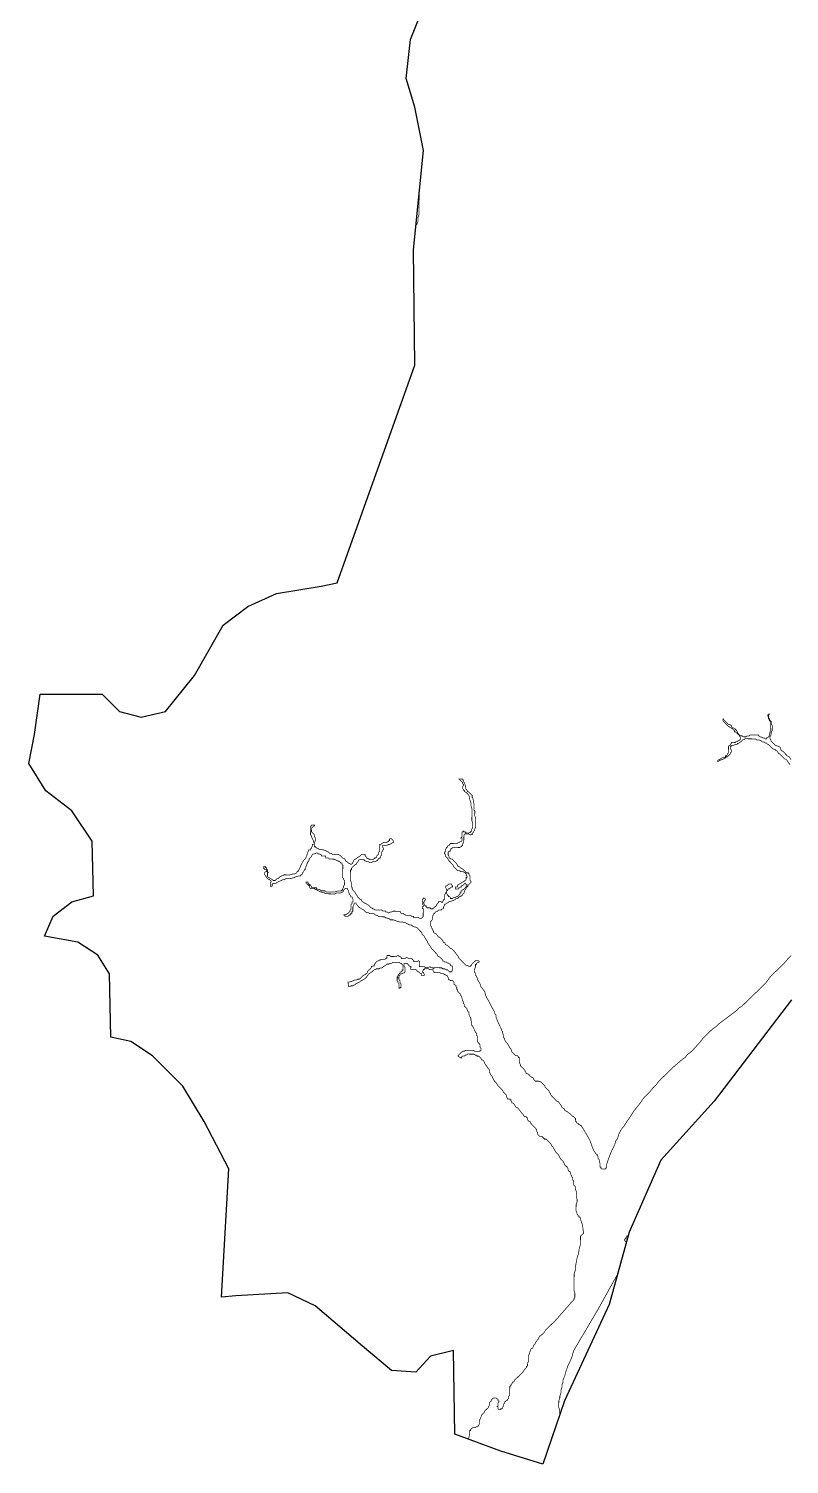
# Model space of a CAD drawing. Header units: metres. Extents: x 266585 to 279238, y 2117616 to 2127268.
# Drawn here: x 266632 to 269772, y 2117616 to 2123541 of the extents above; entities that cross this region are included whole.
import ezdxf

# ---------------------------------------------------------------- set-up
doc = ezdxf.new("R2010")
doc.units = ezdxf.units.M
doc.layers.add('LOW TIDE LINE', color=5, linetype='Continuous')
doc.layers.add('village', color=3, linetype='Continuous')

msp = doc.modelspace()

# ---------------------------------------------------------------- linework, layer by layer
at = {"layer": 'LOW TIDE LINE', "lineweight": 18, "const_width": 3}
for points in [[(268243.1, 2122855.3), (268244.1, 2122852), (268243.9, 2122836.1), (268243.7, 2122824.1), (268243.4, 2122804.2), (268243.1, 2122780.3), (268243, 2122772.4), (268238.8, 2122760.5), (268238.7, 2122752.5), (268238.6, 2122744.6), (268234.4, 2122732.7), (268230.4, 2122728.8), (268230.3, 2122724.8), (268229.7, 2122723.6)], [(269774.7, 2120503.8), (269770.8, 2120507.9), (269763, 2120519.9), (269759.1, 2120524), (269751.2, 2120528), (269739.4, 2120540.2), (269731.6, 2120548.2), (269727.6, 2120548.3), (269723.7, 2120556.3), (269719.8, 2120560.4), (269715.8, 2120560.4), (269715.9, 2120564.4), (269704, 2120568.6), (269700.1, 2120572.6), (269692.2, 2120580.7), (269688.3, 2120584.7), (269680.4, 2120588.8), (269676.5, 2120592.9), (269672.5, 2120592.9), (269668.6, 2120597), (269660.6, 2120597.1), (269656.7, 2120601.1), (269648.8, 2120605.2), (269636.8, 2120605.4), (269632.9, 2120609.4), (269624.9, 2120609.5), (269621, 2120609.6), (269613, 2120609.7), (269609, 2120609.8), (269601.1, 2120609.9), (269597.1, 2120610), (269589.1, 2120610.1), (269585.1, 2120606.1), (269581.1, 2120606.2), (269577, 2120602.3), (269573, 2120598.4), (269560.9, 2120590.6), (269557, 2120590.6), (269556.9, 2120586.6), (269552.9, 2120586.7), (269548.9, 2120586.8), (269540.9, 2120582.9), (269536.9, 2120583), (269533, 2120583), (269532.9, 2120579), (269528.9, 2120579.1), (269528.9, 2120575.1), (269528.8, 2120571.1), (269532.7, 2120563.1), (269532.6, 2120559.1), (269532.6, 2120555.1), (269528.5, 2120551.2), (269528.5, 2120547.2), (269524.4, 2120543.3), (269520.4, 2120539.4), (269516.3, 2120535.5), (269512.4, 2120535.5), (269508.3, 2120531.6), (269504.3, 2120527.7), (269500.3, 2120527.7), (269496.3, 2120523.8), (269492.3, 2120523.9), (269484.3, 2120520), (269476.2, 2120516.1), (269476.3, 2120520.1), (269480.3, 2120524), (269484.3, 2120524), (269488.4, 2120527.9), (269496.4, 2120531.8), (269504.3, 2120531.7), (269508.4, 2120535.6), (269508.4, 2120539.6), (269512.4, 2120539.5), (269516.5, 2120543.4), (269516.5, 2120547.4), (269520.6, 2120551.3), (269520.6, 2120555.3), (269520.7, 2120559.3), (269520.7, 2120563.3), (269520.8, 2120571.2), (269520.9, 2120575.2), (269521, 2120579.2), (269525, 2120583.1), (269529, 2120583.1), (269529, 2120587.1), (269533.1, 2120591), (269533.1, 2120595), (269537.1, 2120594.9), (269541.1, 2120594.8), (269549.1, 2120594.7), (269553.1, 2120598.6), (269557.1, 2120598.6), (269561.1, 2120602.5), (269565.1, 2120602.5), (269569.1, 2120606.4), (269569.2, 2120610.4), (269569.3, 2120614.3), (269569.3, 2120618.3), (269565.4, 2120622.4), (269565.5, 2120626.3), (269561.5, 2120626.4), (269549.7, 2120638.5), (269545.7, 2120638.6), (269545.8, 2120642.6), (269541.9, 2120646.6), (269537.9, 2120650.6), (269518.2, 2120662.9), (269514.3, 2120666.9), (269506.4, 2120675), (269502.5, 2120679), (269498.6, 2120683.1), (269498.6, 2120687.1), (269498.7, 2120691), (269498.8, 2120695), (269498.7, 2120691), (269502.6, 2120687), (269506.6, 2120683), (269510.5, 2120678.9), (269514.4, 2120674.9), (269518.3, 2120670.8), (269530.2, 2120666.7), (269534.1, 2120662.6), (269534.1, 2120658.7), (269538, 2120654.6), (269542, 2120654.6), (269545.9, 2120650.5), (269549.9, 2120650.5), (269549.8, 2120646.5), (269553.8, 2120646.4), (269553.7, 2120642.4), (269557.7, 2120638.4), (269557.6, 2120634.4), (269561.5, 2120630.4), (269565.5, 2120626.3), (269569.4, 2120622.3), (269573.4, 2120622.2), (269577.3, 2120622.2), (269581.3, 2120618.2), (269585.2, 2120618.1), (269589.2, 2120618), (269593.2, 2120618), (269597.2, 2120621.9), (269601.2, 2120621.8), (269605.2, 2120621.8), (269609.2, 2120625.7), (269613.2, 2120625.6), (269621.2, 2120625.5), (269629.2, 2120625.4), (269637.1, 2120625.3), (269641.1, 2120625.2), (269645.1, 2120625.2), (269645, 2120621.2), (269649, 2120621.1), (269652.9, 2120617.1), (269656.9, 2120617), (269664.8, 2120612.9), (269668.8, 2120612.9), (269672.7, 2120608.8), (269676.7, 2120608.8), (269676.8, 2120612.8), (269680.7, 2120612.7), (269684.8, 2120616.6), (269688.8, 2120620.6), (269688.9, 2120624.5), (269693.1, 2120640.4), (269693.2, 2120648.4), (269693.3, 2120656.3), (269693.4, 2120664.3), (269693.5, 2120668.3), (269693.5, 2120672.3), (269693.6, 2120676.2), (269693.7, 2120680.2), (269689.7, 2120684.3), (269689.8, 2120688.3), (269685.9, 2120692.3), (269685.9, 2120696.3), (269686, 2120700.3), (269682.1, 2120704.3), (269682.1, 2120708.3), (269686.1, 2120708.2), (269686.2, 2120712.2), (269690.1, 2120712.1), (269686.1, 2120708.2), (269686.1, 2120704.2), (269686, 2120700.3), (269685.9, 2120696.3), (269689.9, 2120692.2), (269693.7, 2120684.2), (269697.6, 2120680.2), (269697.6, 2120676.2), (269697.5, 2120672.2), (269701.4, 2120664.2), (269701.3, 2120656.2), (269701.2, 2120652.2), (269701.2, 2120648.3), (269701.1, 2120644.3), (269697, 2120636.4), (269696.9, 2120632.4), (269696.8, 2120624.4), (269692.8, 2120620.5), (269692.7, 2120616.5), (269692.7, 2120612.5), (269692.6, 2120608.6), (269696.5, 2120604.5), (269696.5, 2120600.5), (269700.4, 2120596.5), (269704.3, 2120592.5), (269708.2, 2120588.4), (269712.2, 2120584.4), (269720.1, 2120580.3), (269724.1, 2120580.2), (269732, 2120576.1), (269735.9, 2120572.1), (269735.8, 2120568.1), (269739.7, 2120560.1), (269743.7, 2120560), (269747.6, 2120556), (269759.4, 2120543.9), (269763.3, 2120539.8), (269771.2, 2120535.7), (269779, 2120523.7)], [(268447.8, 2117719.4), (268452.1, 2117739.3), (268452.2, 2117743.3), (268452.2, 2117747.3), (268452.3, 2117755.3), (268456.3, 2117755.2), (268456.4, 2117759.2), (268460.4, 2117763.1), (268464.5, 2117767), (268468.4, 2117767), (268476.4, 2117766.9), (268480.4, 2117770.8), (268484.4, 2117770.7), (268488.5, 2117774.6), (268492.6, 2117782.5), (268492.6, 2117786.5), (268492.8, 2117798.5), (268496.8, 2117802.4), (268496.9, 2117806.4), (268501, 2117814.3), (268501, 2117818.3), (268505.1, 2117822.2), (268509.1, 2117826.1), (268513.2, 2117830), (268513.2, 2117834), (268521.3, 2117841.9), (268525.3, 2117845.8), (268529.4, 2117849.7), (268529.4, 2117853.7), (268533.5, 2117857.6), (268533.6, 2117869.6), (268537.7, 2117873.5), (268541.7, 2117877.4), (268541.8, 2117881.4), (268545.8, 2117885.3), (268549.9, 2117889.2), (268553.8, 2117889.2), (268557.8, 2117889.1), (268561.8, 2117889.1), (268565.7, 2117885), (268569.7, 2117885), (268569.7, 2117881), (268569.6, 2117877), (268573.6, 2117876.9), (268573.5, 2117873), (268569.5, 2117869), (268569.4, 2117861.1), (268569.3, 2117857.1), (268565.3, 2117853.2), (268569.2, 2117853.1), (268569.2, 2117849.1), (268569.1, 2117845.1), (268573.1, 2117841.1), (268577, 2117841), (268581, 2117841), (268581.1, 2117845), (268585.1, 2117844.9), (268589.1, 2117848.8), (268589.1, 2117852.8), (268593.2, 2117856.7), (268593.3, 2117864.7), (268597.3, 2117868.6), (268597.4, 2117872.6), (268605.5, 2117880.5), (268609.5, 2117880.4), (268609.5, 2117884.4), (268613.6, 2117888.3), (268613.6, 2117892.3), (268613.7, 2117896.3), (268617.7, 2117900.2), (268617.9, 2117912.1), (268618, 2117920.1), (268618.1, 2117924.1), (268618.1, 2117928.1), (268618.2, 2117936), (268622.3, 2117940), (268622.3, 2117943.9), (268626.4, 2117947.9), (268630.5, 2117955.8), (268634.5, 2117955.7), (268638.6, 2117963.6), (268654.7, 2117979.3), (268666.8, 2117991.1), (268670.9, 2117995), (268679, 2118006.8), (268683, 2118010.7), (268687.1, 2118014.7), (268687.1, 2118018.7), (268691.2, 2118022.6), (268691.2, 2118026.6), (268691.3, 2118030.5), (268691.4, 2118034.5), (268695.4, 2118038.4), (268695.6, 2118050.4), (268695.6, 2118054.4), (268695.8, 2118066.3), (268699.9, 2118074.2), (268700, 2118078.2), (268704.1, 2118086.1), (268704.1, 2118090.1), (268708.2, 2118094), (268712.1, 2118094), (268716.3, 2118105.8), (268720.3, 2118109.8), (268724.4, 2118117.7), (268732.6, 2118129.5), (268736.6, 2118133.4), (268740.8, 2118145.3), (268744.7, 2118145.3), (268748.8, 2118149.2), (268756.9, 2118157), (268760.9, 2118160.9), (268765, 2118168.9), (268769, 2118172.8), (268773.1, 2118176.7), (268777.1, 2118180.6), (268793.3, 2118196.3), (268797.3, 2118200.2), (268805.4, 2118208.1), (268878.3, 2118290.7), (268882.3, 2118294.6), (268882.4, 2118298.6), (268886.4, 2118302.5), (268886.5, 2118306.5), (268886.5, 2118310.4), (268886.6, 2118314.4), (268886.6, 2118318.4), (268886.7, 2118322.4), (268882.9, 2118334.4), (268882.9, 2118338.4), (268883, 2118342.4), (268883.1, 2118346.3), (268883.2, 2118358.3), (268883.4, 2118370.2), (268883.5, 2118378.2), (268883.7, 2118390.1), (268883.9, 2118402.1), (268888, 2118414), (268888.2, 2118425.9), (268896.9, 2118473.6), (268901, 2118481.5), (268905.4, 2118509.3), (268909.5, 2118521.2), (268909.7, 2118537.1), (268909.8, 2118541.1), (268909.9, 2118545.1), (268910, 2118553), (268910, 2118557), (268914.1, 2118560.9), (268918.1, 2118564.9), (268922.2, 2118568.8), (268922.2, 2118572.8), (268918.6, 2118600.7), (268907.2, 2118636.7), (268903.2, 2118636.8), (268903.3, 2118640.8), (268899.3, 2118640.8), (268899.4, 2118644.8), (268895.5, 2118648.8), (268895.5, 2118652.8), (268891.6, 2118660.8), (268891.7, 2118664.8), (268891.8, 2118668.8), (268891.8, 2118672.8), (268891.9, 2118676.8), (268892, 2118684.7), (268892.1, 2118688.7), (268896.2, 2118700.6), (268896.3, 2118708.6), (268892.5, 2118720.6), (268892.6, 2118728.5), (268892.8, 2118736.5), (268892.8, 2118740.5), (268889, 2118752.5), (268889.1, 2118760.4), (268885.2, 2118764.5), (268881.3, 2118768.5), (268881.3, 2118772.5), (268881.4, 2118776.5), (268881.5, 2118784.4), (268877.6, 2118788.5), (268877.7, 2118796.5), (268873.8, 2118804.5), (268870, 2118812.5), (268866.2, 2118824.5), (268862.2, 2118824.6), (268858.3, 2118832.6), (268858.4, 2118836.6), (268854.5, 2118840.6), (268854.5, 2118844.6), (268850.5, 2118844.6), (268850.6, 2118848.6), (268846.6, 2118848.7), (268838.9, 2118864.7), (268827.1, 2118876.8), (268819.4, 2118892.9), (268807.6, 2118905), (268796, 2118925.1), (268792, 2118929.1), (268788.2, 2118937.2), (268780.3, 2118945.2), (268772.5, 2118953.3), (268768.6, 2118957.4), (268764.6, 2118957.4), (268760.6, 2118957.5), (268760.7, 2118961.4), (268756.7, 2118961.5), (268756.7, 2118965.5), (268752.7, 2118965.5), (268752.8, 2118969.5), (268748.8, 2118969.6), (268744.8, 2118969.6), (268740.9, 2118969.7), (268736.9, 2118973.7), (268733, 2118977.8), (268733.1, 2118981.8), (268729.2, 2118989.8), (268729.3, 2118993.8), (268725.4, 2119001.8), (268721.5, 2119005.8), (268717.6, 2119009.9), (268713.6, 2119013.9), (268709.7, 2119018), (268705.8, 2119022), (268701.9, 2119030), (268697.9, 2119030.1), (268694, 2119034.1), (268690.1, 2119038.1), (268690.2, 2119042.1), (268690.2, 2119046.1), (268686.2, 2119046.2), (268686.3, 2119050.2), (268682.3, 2119050.2), (268674.4, 2119054.3), (268674.5, 2119058.3), (268670.5, 2119062.3), (268666.6, 2119066.4), (268651, 2119086.5), (268643.1, 2119090.6), (268635.3, 2119102.7), (268631.4, 2119106.7), (268627.4, 2119106.8), (268623.5, 2119114.8), (268623.6, 2119118.8), (268619.6, 2119118.8), (268619.7, 2119122.8), (268611.7, 2119122.9), (268607.7, 2119123), (268607.8, 2119127), (268603.9, 2119135), (268604, 2119139), (268600, 2119143), (268592.2, 2119151.1), (268588.3, 2119159.1), (268576.6, 2119171.2), (268568.7, 2119179.3), (268560.9, 2119191.4), (268553.1, 2119199.5), (268549.2, 2119207.5), (268545.4, 2119215.5), (268541.4, 2119219.5), (268533.7, 2119235.6), (268533.8, 2119243.5), (268529.9, 2119247.6), (268522.1, 2119259.6), (268518.2, 2119263.7), (268510.5, 2119279.7), (268506.5, 2119283.8), (268502.6, 2119283.8), (268498.7, 2119291.9), (268494.8, 2119295.9), (268490.8, 2119299.9), (268486.9, 2119300), (268482.9, 2119300), (268482.9, 2119304), (268479, 2119304.1), (268475, 2119304.1), (268471.1, 2119308.2), (268463.1, 2119308.3), (268455.1, 2119308.4), (268447.2, 2119308.5), (268443.2, 2119308.6), (268439.2, 2119304.7), (268435.2, 2119304.7), (268431.1, 2119300.8), (268423.2, 2119300.9), (268419.1, 2119297), (268419.1, 2119293), (268415.1, 2119293.1), (268403.3, 2119301.2), (268407.3, 2119305.1), (268411.3, 2119309.1), (268415.4, 2119313), (268419.4, 2119316.9), (268427.4, 2119320.8), (268431.4, 2119320.7), (268435.5, 2119324.6), (268443.4, 2119324.5), (268451.4, 2119324.4), (268455.4, 2119324.3), (268463.3, 2119324.2), (268467.3, 2119324.2), (268475.2, 2119320.1), (268479.2, 2119320), (268483.2, 2119320), (268487.2, 2119319.9), (268491.1, 2119319.8), (268495.1, 2119319.8), (268495.2, 2119323.8), (268499.2, 2119323.7), (268499.2, 2119327.7), (268499.3, 2119331.7), (268495.4, 2119335.7), (268495.4, 2119339.7), (268495.5, 2119343.7), (268495.5, 2119347.7), (268491.6, 2119351.7), (268487.7, 2119355.7), (268483.8, 2119359.8), (268483.8, 2119363.8), (268483.9, 2119367.7), (268484, 2119375.7), (268484, 2119379.7), (268484.1, 2119383.7), (268480.2, 2119387.7), (268480.3, 2119395.7), (268476.4, 2119399.7), (268468.6, 2119415.7), (268464.8, 2119423.8), (268460.9, 2119427.8), (268461, 2119435.8), (268457.2, 2119451.8), (268457.3, 2119455.7), (268453.4, 2119463.8), (268449.6, 2119471.8), (268449.7, 2119479.7), (268445.8, 2119483.8), (268441.9, 2119491.8), (268441.9, 2119495.8), (268438, 2119499.8), (268434.1, 2119503.9), (268430.2, 2119507.9), (268430.2, 2119511.9), (268426.4, 2119519.9), (268426.4, 2119523.9), (268422.6, 2119531.9), (268418.8, 2119547.9), (268414.9, 2119551.9), (268415, 2119555.9), (268411, 2119560), (268407.1, 2119564), (268403.2, 2119568), (268403.2, 2119572), (268399.3, 2119576.1), (268399.4, 2119580), (268399.4, 2119584), (268395.5, 2119588.1), (268395.6, 2119592.1), (268387.7, 2119596.1), (268387.7, 2119600.1), (268387.8, 2119604.1), (268383.9, 2119608.2), (268383.9, 2119612.1), (268379.9, 2119612.2), (268372, 2119612.3), (268368.1, 2119616.3), (268364.1, 2119616.4), (268364.1, 2119620.4), (268364.2, 2119624.4), (268360.3, 2119628.4), (268360.3, 2119632.4), (268356.3, 2119632.5), (268352.4, 2119636.5), (268348.4, 2119636.5), (268344.5, 2119640.6), (268340.5, 2119640.6), (268336.6, 2119640.7), (268328.6, 2119644.8), (268324.7, 2119644.9), (268316.7, 2119645), (268312.7, 2119645), (268308.7, 2119645.1), (268304.8, 2119645.2), (268304.8, 2119649.1), (268300.9, 2119653.2), (268301, 2119657.2), (268297, 2119657.2), (268293, 2119657.3), (268289, 2119657.3), (268285, 2119657.4), (268281.1, 2119661.4), (268277.1, 2119661.5), (268273.1, 2119661.5), (268269.2, 2119661.6), (268265.2, 2119661.7), (268265.1, 2119657.7), (268261.1, 2119657.7), (268261.1, 2119653.8), (268257, 2119649.8), (268257, 2119645.9), (268261, 2119645.8), (268264.8, 2119637.8), (268264.8, 2119633.8), (268260.8, 2119633.8), (268256.8, 2119633.9), (268252.8, 2119634), (268252.9, 2119637.9), (268252.9, 2119641.9), (268249, 2119642), (268245, 2119646), (268237.1, 2119650.1), (268233.2, 2119654.2), (268229.3, 2119658.2), (268225.3, 2119658.3), (268221.3, 2119658.3), (268217.4, 2119658.4), (268213.4, 2119658.4), (268209.4, 2119658.5), (268209.4, 2119662.5), (268209.5, 2119666.5), (268209.6, 2119670.4), (268205.6, 2119670.5), (268201.7, 2119674.5), (268197.7, 2119678.6), (268193.8, 2119682.6), (268189.8, 2119682.7), (268185.9, 2119682.7), (268181.9, 2119682.8), (268181.8, 2119678.8), (268181.8, 2119674.8), (268181.7, 2119670.8), (268185.6, 2119666.8), (268185.5, 2119658.8), (268185.4, 2119654.9), (268185.4, 2119650.9), (268185.3, 2119646.9), (268181.3, 2119643), (268177.3, 2119643), (268169.3, 2119639.2), (268165.3, 2119639.2), (268165.2, 2119635.2), (268161.2, 2119631.3), (268161.2, 2119627.3), (268161.1, 2119623.4), (268157.1, 2119623.4), (268161, 2119619.4), (268161, 2119615.4), (268164.9, 2119611.4), (268164.8, 2119603.4), (268168.7, 2119599.4), (268168.6, 2119595.4), (268168.6, 2119591.4), (268168.5, 2119587.4), (268168.5, 2119583.4), (268164.5, 2119583.5), (268164.4, 2119579.5), (268160.5, 2119579.6), (268160.5, 2119583.5), (268160.6, 2119587.5), (268160.6, 2119591.5), (268160.7, 2119595.5), (268160.7, 2119599.5), (268156.8, 2119603.5), (268156.9, 2119607.5), (268153, 2119611.5), (268153.1, 2119619.5), (268153.1, 2119623.5), (268153.2, 2119627.5), (268157.2, 2119631.4), (268157.3, 2119635.4), (268161.3, 2119639.3), (268165.4, 2119643.2), (268165.4, 2119647.2), (268169.4, 2119647.1), (268173.4, 2119651.1), (268173.5, 2119655), (268177.5, 2119655), (268177.5, 2119659), (268177.6, 2119662.9), (268177.7, 2119666.9), (268177.7, 2119670.9), (268177.8, 2119674.9), (268173.9, 2119678.9), (268169.9, 2119683), (268165.9, 2119683), (268162, 2119687.1), (268158, 2119687.1), (268154.1, 2119687.2), (268150.1, 2119687.2), (268146.1, 2119687.3), (268138.1, 2119687.4), (268134.2, 2119687.5), (268130.1, 2119683.5), (268122.2, 2119683.7), (268118.1, 2119679.7), (268110.2, 2119679.9), (268106.1, 2119675.9), (268094.1, 2119668.1), (268090, 2119664.2), (268082.1, 2119664.3), (268078, 2119660.4), (268070.1, 2119660.5), (268066.1, 2119660.6), (268062, 2119656.7), (268058.1, 2119656.7), (268054, 2119652.8), (268050, 2119648.9), (268037.9, 2119641.1), (268033.9, 2119637.2), (268025.7, 2119625.3), (268021.7, 2119621.4), (268009.6, 2119613.6), (268001.6, 2119609.8), (267997.6, 2119605.8), (267989.6, 2119602), (267981.5, 2119598.1), (267977.5, 2119594.2), (267973.5, 2119594.2), (267969.5, 2119590.3), (267961.5, 2119590.4), (267957.5, 2119586.5), (267953.5, 2119586.6), (267949.8, 2119606.5), (267957.8, 2119606.4), (267969.8, 2119610.2), (267977.8, 2119614.1), (267985.8, 2119614), (267989.8, 2119617.9), (267993.8, 2119617.8), (267997.8, 2119617.8), (268001.8, 2119621.7), (268005.8, 2119625.6), (268009.9, 2119629.6), (268013.9, 2119633.5), (268021.9, 2119637.3), (268026, 2119641.3), (268030, 2119645.2), (268030.1, 2119649.2), (268034.1, 2119653.1), (268042.2, 2119660.9), (268046.2, 2119664.9), (268046.3, 2119668.8), (268054.3, 2119672.7), (268058.3, 2119672.7), (268058.3, 2119676.6), (268062.4, 2119680.6), (268062.4, 2119684.5), (268066.5, 2119688.5), (268070.5, 2119692.4), (268074.5, 2119692.3), (268078.5, 2119696.3), (268082.5, 2119696.2), (268086.6, 2119700.1), (268090.5, 2119700.1), (268098.5, 2119699.9), (268102.5, 2119699.9), (268106.5, 2119703.8), (268110.5, 2119703.7), (268110.6, 2119707.7), (268110.7, 2119715.7), (268114.7, 2119715.6), (268118.6, 2119715.6), (268122.6, 2119715.5), (268126.5, 2119711.5), (268130.5, 2119711.4), (268134.5, 2119711.4), (268138.5, 2119711.3), (268150.4, 2119711.1), (268154.5, 2119715.1), (268158.5, 2119715), (268162.4, 2119711), (268166.4, 2119710.9), (268170.3, 2119706.9), (268170.2, 2119702.9), (268174.2, 2119702.8), (268178.2, 2119702.8), (268182.2, 2119702.7), (268186.1, 2119702.6), (268190.2, 2119706.6), (268194.2, 2119706.5), (268202.1, 2119702.4), (268210, 2119702.3), (268214, 2119702.2), (268217.9, 2119698.2), (268221.9, 2119694.2), (268221.8, 2119690.2), (268225.8, 2119690.1), (268229.8, 2119690.1), (268233.7, 2119690), (268241.8, 2119693.9), (268245.7, 2119689.8), (268245.6, 2119685.8), (268245.6, 2119681.9), (268245.5, 2119677.9), (268245.5, 2119673.9), (268245.4, 2119669.9), (268249.4, 2119669.9), (268253.4, 2119669.8), (268257.3, 2119669.7), (268261.3, 2119669.7), (268265.3, 2119669.6), (268269.2, 2119665.6), (268273.2, 2119665.5), (268277.2, 2119665.5), (268289.2, 2119669.3), (268293.1, 2119665.2), (268297.1, 2119665.2), (268301.1, 2119665.1), (268301, 2119661.1), (268305, 2119661.1), (268305.1, 2119665.1), (268309, 2119665), (268313, 2119664.9), (268317, 2119664.9), (268325, 2119664.8), (268328.9, 2119664.7), (268332.9, 2119664.7), (268336.9, 2119664.6), (268340.8, 2119660.6), (268348.8, 2119660.4), (268356.7, 2119656.3), (268360.7, 2119656.3), (268364.6, 2119652.2), (268368.5, 2119648.2), (268372.5, 2119648.1), (268376.5, 2119648.1), (268376.5, 2119652.1), (268380.5, 2119652), (268380.6, 2119656), (268380.6, 2119660), (268380.7, 2119664), (268380.8, 2119667.9), (268380.8, 2119671.9), (268376.8, 2119672), (268372.9, 2119676), (268373, 2119680), (268369, 2119680.1), (268365.1, 2119684.1), (268361.1, 2119684.2), (268357.2, 2119688.2), (268349.2, 2119688.3), (268345.3, 2119692.4), (268341.3, 2119692.4), (268341.3, 2119696.4), (268333.5, 2119704.5), (268329.6, 2119708.5), (268321.7, 2119712.6), (268317.8, 2119720.6), (268310, 2119728.7), (268298.2, 2119740.8), (268278.7, 2119769), (268278.8, 2119773), (268274.8, 2119777), (268263.2, 2119797.1), (268255.3, 2119805.2), (268255.4, 2119809.2), (268251.5, 2119813.2), (268247.5, 2119817.2), (268243.6, 2119821.3), (268239.7, 2119825.3), (268235.8, 2119829.4), (268227.9, 2119833.5), (268223.9, 2119833.5), (268216, 2119837.6), (268212.1, 2119841.7), (268204.1, 2119841.8), (268188.3, 2119850), (268172.4, 2119854.2), (268160.5, 2119854.4), (268136.7, 2119862.7), (268124.8, 2119862.8), (268120.9, 2119866.9), (268109, 2119871), (268105, 2119871.1), (268101.1, 2119875.1), (268089.1, 2119875.3), (268085.1, 2119875.4), (268081.2, 2119875.4), (268077.2, 2119875.5), (268073.3, 2119879.5), (268061.4, 2119883.7), (268057.4, 2119887.7), (268053.5, 2119887.8), (268049.5, 2119887.8), (268041.5, 2119888), (268033.6, 2119892.1), (268029.6, 2119892.1), (268021.7, 2119896.2), (268017.8, 2119900.2), (268013.9, 2119904.3), (268006, 2119908.4), (267998.1, 2119912.5), (267990.2, 2119920.6), (267986.3, 2119924.6), (267982.4, 2119932.6), (267978.5, 2119932.7), (267974.4, 2119928.8), (267974.4, 2119924.8), (267970.3, 2119916.9), (267970.2, 2119912.9), (267970.1, 2119904.9), (267970, 2119897), (267966, 2119897), (267965.9, 2119893), (267965.9, 2119889.1), (267961.9, 2119889.1), (267961.8, 2119885.1), (267957.9, 2119885.2), (267957.8, 2119881.2), (267953.8, 2119881.3), (267949.8, 2119877.3), (267945.8, 2119877.4), (267941.8, 2119877.5), (267937.8, 2119877.5), (267937.9, 2119881.5), (267933.9, 2119881.6), (267934, 2119885.5), (267938, 2119885.5), (267941.9, 2119885.4), (267945.9, 2119885.4), (267946, 2119889.4), (267950, 2119889.3), (267954, 2119893.2), (267958, 2119897.1), (267958.1, 2119901.1), (267962.1, 2119905), (267962.2, 2119909), (267962.2, 2119913), (267962.3, 2119917), (267962.4, 2119925), (267966.5, 2119928.9), (267966.5, 2119932.9), (267966.6, 2119936.8), (267970.6, 2119936.8), (267970.6, 2119940.8), (267970.7, 2119944.7), (267970.7, 2119948.7), (267966.9, 2119956.8), (267962.9, 2119956.8), (267959, 2119964.8), (267955.1, 2119968.9), (267955.2, 2119972.9), (267951.3, 2119980.9), (267951.4, 2119984.9), (267947.4, 2119988.9), (267947.5, 2119992.9), (267943.5, 2119992.9), (267939.5, 2119993), (267935.5, 2119989.1), (267931.4, 2119985.1), (267931.4, 2119981.2), (267927.4, 2119977.2), (267919.3, 2119973.4), (267915.3, 2119973.4), (267911.4, 2119973.5), (267903.4, 2119973.6), (267895.4, 2119969.7), (267875.5, 2119970), (267871.5, 2119970.1), (267867.5, 2119970.2), (267859.6, 2119970.3), (267851.7, 2119974.4), (267847.7, 2119974.4), (267835.8, 2119978.6), (267820, 2119986.8), (267816, 2119986.8), (267812.1, 2119990.9), (267804.1, 2119991), (267800.1, 2119991), (267796.1, 2119991.1), (267792.2, 2119995.1), (267792.3, 2119999.1), (267792.3, 2120003.1), (267788.4, 2120003.2), (267788.4, 2120007.1), (267784.4, 2120007.2), (267780.5, 2120011.2), (267780.6, 2120015.2), (267776.6, 2120015.3), (267776.7, 2120019.3), (267780.6, 2120019.2), (267784.6, 2120019.2), (267784.6, 2120015.2), (267788.5, 2120011.1), (267792.4, 2120007.1), (267796.4, 2120007), (267796.3, 2120003.1), (267800.2, 2119999), (267800.2, 2119995), (267804.2, 2119995), (267812.1, 2119994.9), (267816.1, 2119994.8), (267820.1, 2119994.7), (267820, 2119990.8), (267835.9, 2119986.5), (267839.8, 2119982.5), (267847.8, 2119982.4), (267855.7, 2119982.3), (267859.7, 2119978.2), (267867.6, 2119978.1), (267871.6, 2119978.1), (267879.6, 2119977.9), (267883.6, 2119977.9), (267891.5, 2119977.8), (267895.5, 2119977.7), (267907.5, 2119981.5), (267911.5, 2119981.5), (267915.5, 2119981.4), (267919.4, 2119981.3), (267923.4, 2119981.3), (267923.5, 2119985.3), (267927.5, 2119985.2), (267927.5, 2119989.2), (267931.6, 2119997.1), (267931.7, 2120001.1), (267935.8, 2120009), (267935.8, 2120013), (267935.9, 2120016.9), (267936, 2120020.9), (267936, 2120024.9), (267932.1, 2120028.9), (267932.1, 2120032.9), (267928.2, 2120037), (267928.3, 2120040.9), (267928.3, 2120044.9), (267928.6, 2120060.9), (267928.6, 2120064.8), (267928.8, 2120076.8), (267928.9, 2120084.7), (267929, 2120088.7), (267925.1, 2120092.8), (267925.1, 2120096.8), (267921.1, 2120096.8), (267917.2, 2120100.8), (267913.3, 2120104.9), (267909.3, 2120104.9), (267901.4, 2120109), (267893.5, 2120113.1), (267889.5, 2120113.2), (267885.5, 2120113.3), (267873.6, 2120113.4), (267869.7, 2120117.5), (267861.7, 2120117.6), (267857.7, 2120117.6), (267857.8, 2120121.6), (267857.8, 2120125.6), (267853.9, 2120125.7), (267845.9, 2120125.8), (267841.9, 2120125.8), (267842, 2120129.8), (267834.1, 2120133.9), (267830.1, 2120134), (267826.1, 2120134), (267826.2, 2120138), (267822.2, 2120138.1), (267818.2, 2120138.1), (267810.2, 2120134.3), (267806.2, 2120134.3), (267802.2, 2120130.4), (267798.1, 2120122.5), (267794, 2120118.6), (267790, 2120114.7), (267789.9, 2120110.7), (267785.8, 2120102.8), (267781.8, 2120098.8), (267781.7, 2120094.9), (267773.5, 2120075.1), (267773.4, 2120071.1), (267769.4, 2120067.2), (267765.3, 2120059.3), (267761.3, 2120055.3), (267761.2, 2120051.4), (267757.2, 2120047.4), (267753.2, 2120047.5), (267753.1, 2120043.5), (267749.1, 2120043.6), (267745.2, 2120043.6), (267733.2, 2120039.8), (267725.1, 2120036), (267709.1, 2120032.2), (267705.2, 2120032.3), (267693.2, 2120032.4), (267689.2, 2120028.5), (267681.2, 2120028.6), (267673.2, 2120024.8), (267665.2, 2120020.9), (267657.2, 2120017), (267653.1, 2120013.1), (267649.1, 2120013.2), (267645.2, 2120013.2), (267641.2, 2120013.3), (267637.1, 2120009.4), (267637.1, 2120005.4), (267637, 2120001.4), (267633, 2120001.5), (267629.1, 2120001.5), (267629.1, 2120005.5), (267629.2, 2120009.5), (267629.2, 2120013.5), (267633.3, 2120021.4), (267629.4, 2120025.4), (267625.5, 2120029.4), (267621.5, 2120029.5), (267617.6, 2120033.5), (267613.7, 2120037.6), (267609.8, 2120045.6), (267605.9, 2120049.6), (267605.9, 2120053.6), (267606, 2120057.6), (267610, 2120061.5), (267614, 2120061.5), (267614.1, 2120065.5), (267614.1, 2120069.4), (267610.1, 2120069.5), (267606.2, 2120069.6), (267606.2, 2120073.5), (267602.2, 2120073.6), (267602.3, 2120077.6), (267602.4, 2120081.6), (267606.3, 2120081.5), (267610.3, 2120081.4), (267610.3, 2120077.5), (267614.2, 2120077.4), (267614.2, 2120073.4), (267618.1, 2120069.4), (267618, 2120065.4), (267618, 2120061.4), (267621.9, 2120057.4), (267617.9, 2120057.4), (267617.8, 2120049.5), (267617.8, 2120045.5), (267617.7, 2120041.5), (267621.6, 2120037.5), (267629.5, 2120033.4), (267637.4, 2120029.3), (267641.4, 2120025.2), (267645.3, 2120025.2), (267649.3, 2120025.1), (267653.4, 2120029), (267657.4, 2120033), (267661.4, 2120032.9), (267665.4, 2120036.8), (267669.5, 2120040.7), (267677.5, 2120044.6), (267681.5, 2120044.6), (267685.5, 2120048.5), (267689.5, 2120048.4), (267693.5, 2120048.4), (267697.4, 2120048.3), (267701.4, 2120048.2), (267709.4, 2120048.1), (267721.4, 2120051.9), (267725.4, 2120051.9), (267729.3, 2120051.8), (267737.4, 2120055.7), (267741.5, 2120063.6), (267745.4, 2120063.5), (267745.5, 2120067.5), (267749.5, 2120071.4), (267753.7, 2120083.3), (267766, 2120107), (267774.1, 2120114.9), (267778.2, 2120122.8), (267782.3, 2120134.7), (267782.4, 2120138.7), (267786.5, 2120146.6), (267786.5, 2120150.6), (267790.5, 2120150.5), (267794.5, 2120150.4), (267794.6, 2120154.4), (267798.6, 2120158.3), (267798.7, 2120162.3), (267802.7, 2120166.2), (267802.8, 2120174.2), (267806.8, 2120174.1), (267810.8, 2120174.1), (267810.8, 2120178.1), (267807, 2120186.1), (267807, 2120190.1), (267799.3, 2120206.1), (267799.4, 2120210.1), (267795.4, 2120214.1), (267795.5, 2120222.1), (267795.6, 2120226.1), (267795.7, 2120230.1), (267795.7, 2120234), (267795.8, 2120238), (267795.8, 2120242), (267795.9, 2120246), (267796, 2120250), (267799.9, 2120249.9), (267800, 2120253.9), (267804, 2120253.8), (267808, 2120253.8), (267811.9, 2120253.7), (267811.9, 2120249.7), (267807.9, 2120249.8), (267803.9, 2120245.9), (267799.8, 2120242), (267799.8, 2120238), (267799.7, 2120234), (267799.6, 2120230), (267799.6, 2120226), (267803.5, 2120222), (267807.4, 2120217.9), (267811.4, 2120213.9), (267811.3, 2120209.9), (267811.2, 2120205.9), (267815.2, 2120201.9), (267815.1, 2120197.9), (267815, 2120193.9), (267815, 2120190), (267810.8, 2120178.1), (267810.8, 2120174.1), (267810.7, 2120170.1), (267810.7, 2120166.1), (267814.6, 2120166.1), (267814.6, 2120162.1), (267818.6, 2120162), (267822.5, 2120158), (267826.5, 2120157.9), (267830.4, 2120153.9), (267838.3, 2120153.8), (267854.2, 2120149.6), (267858.2, 2120149.5), (267862.1, 2120145.5), (267866.1, 2120145.4), (267870, 2120141.4), (267873.9, 2120137.3), (267881.9, 2120137.2), (267885.8, 2120133.2), (267889.8, 2120133.1), (267893.8, 2120133.1), (267901.8, 2120132.9), (267905.7, 2120132.9), (267909.7, 2120132.8), (267917.6, 2120128.7), (267921.5, 2120124.7), (267925.5, 2120120.6), (267929.4, 2120116.6), (267933.4, 2120116.5), (267937.3, 2120112.5), (267941.2, 2120104.5), (267945.1, 2120104.4), (267949.1, 2120100.4), (267953, 2120096.3), (267957, 2120096.3), (267960.9, 2120092.2), (267964.9, 2120092.2), (267968.9, 2120096.1), (267969, 2120100.1), (267973, 2120104), (267973.1, 2120108), (267977.1, 2120111.9), (267985.1, 2120115.8), (267989.2, 2120119.7), (267997.2, 2120123.6), (268001.2, 2120127.5), (268005.3, 2120131.4), (268009.2, 2120131.4), (268013.2, 2120131.3), (268017.2, 2120131.2), (268021.2, 2120131.2), (268021.1, 2120127.2), (268025.1, 2120123.2), (268029, 2120119.1), (268028.9, 2120115.1), (268032.9, 2120115.1), (268036.9, 2120115), (268036.8, 2120111), (268040.8, 2120111), (268044.8, 2120110.9), (268048.8, 2120110.9), (268052.7, 2120110.8), (268056.8, 2120114.7), (268060.8, 2120114.7), (268060.8, 2120118.7), (268064.8, 2120118.6), (268068.8, 2120122.5), (268068.9, 2120126.5), (268072.9, 2120130.4), (268077, 2120134.4), (268077, 2120138.3), (268077.1, 2120142.3), (268081.1, 2120146.2), (268081.2, 2120150.2), (268081.3, 2120154.2), (268081.3, 2120158.2), (268081.4, 2120166.2), (268081.5, 2120170.1), (268081.5, 2120174.1), (268085.5, 2120174.1), (268089.6, 2120178), (268097.6, 2120181.8), (268105.5, 2120181.7), (268109.5, 2120181.7), (268113.6, 2120185.6), (268117.5, 2120185.5), (268117.6, 2120189.5), (268121.6, 2120189.5), (268121.6, 2120193.4), (268121.7, 2120197.4), (268125.7, 2120197.4), (268129.7, 2120197.3), (268133.6, 2120193.3), (268137.5, 2120189.2), (268137.5, 2120185.2), (268137.4, 2120181.3), (268133.4, 2120181.3), (268129.4, 2120177.4), (268121.4, 2120173.5), (268117.4, 2120173.6), (268109.4, 2120169.7), (268101.4, 2120169.8), (268097.4, 2120169.9), (268093.4, 2120170), (268093.4, 2120166), (268093.3, 2120162), (268097.2, 2120158), (268097.2, 2120154), (268093.1, 2120150.1), (268093.1, 2120146.1), (268089, 2120142.1), (268089, 2120138.2), (268088.9, 2120130.2), (268084.8, 2120126.3), (268084.8, 2120122.3), (268084.7, 2120118.3), (268080.7, 2120118.4), (268076.7, 2120114.4), (268072.6, 2120110.5), (268072.6, 2120106.5), (268068.6, 2120106.6), (268064.6, 2120102.7), (268056.6, 2120102.8), (268052.6, 2120102.9), (268048.6, 2120098.9), (268044.6, 2120099), (268040.6, 2120099), (268032.7, 2120103.1), (268028.7, 2120103.2), (268016.9, 2120107.4), (268016.9, 2120111.3), (268012.9, 2120111.4), (268009, 2120111.5), (268001, 2120111.6), (267997, 2120111.6), (267993, 2120107.7), (267992.9, 2120103.7), (267988.9, 2120099.8), (267984.8, 2120095.9), (267984.8, 2120091.9), (267980.8, 2120092), (267976.8, 2120088), (267972.7, 2120084.1), (267968.7, 2120080.2), (267964.6, 2120076.3), (267964.6, 2120072.3), (267964.5, 2120068.3), (267960.5, 2120068.4), (267960.5, 2120064.4), (267960.4, 2120060.4), (267960.3, 2120052.4), (267960.2, 2120048.4), (267960.2, 2120044.5), (267960.1, 2120036.5), (267960, 2120028.5), (267963.8, 2120016.5), (267963.7, 2120012.6), (267963.6, 2120004.6), (267963.5, 2120000.6), (267967.5, 2119996.6), (267967.4, 2119992.6), (267971.3, 2119984.6), (267979.1, 2119976.5), (267983, 2119968.5), (267986.9, 2119964.4), (267990.8, 2119956.4), (267994.7, 2119952.4), (267998.6, 2119948.3), (268006.5, 2119944.2), (268006.4, 2119940.2), (268018.3, 2119932.1), (268026.2, 2119928), (268034.1, 2119923.9), (268045.9, 2119911.8), (268049.8, 2119911.7), (268053.8, 2119907.7), (268057.7, 2119907.6), (268061.7, 2119903.6), (268065.6, 2119903.5), (268069.6, 2119903.5), (268073.6, 2119903.4), (268081.6, 2119903.3), (268085.5, 2119903.2), (268089.5, 2119903.2), (268093.5, 2119899.1), (268097.4, 2119899.1), (268105.4, 2119899), (268105.3, 2119895), (268109.3, 2119894.9), (268113.3, 2119894.9), (268117.2, 2119890.8), (268125.2, 2119894.7), (268129.2, 2119894.6), (268137.2, 2119898.5), (268141.2, 2119898.4), (268145.2, 2119898.4), (268153.2, 2119898.3), (268157.1, 2119898.2), (268161.1, 2119898.2), (268165.1, 2119898.1), (268169, 2119890.1), (268176.9, 2119890), (268180.9, 2119885.9), (268188.8, 2119881.8), (268192.7, 2119881.8), (268196.7, 2119881.7), (268204.7, 2119881.6), (268208.7, 2119881.5), (268212.6, 2119877.5), (268216.6, 2119877.4), (268220.6, 2119877.4), (268220.5, 2119873.4), (268228.5, 2119873.3), (268232.4, 2119873.2), (268240.4, 2119873.1), (268244.3, 2119869.1), (268248.3, 2119869), (268252.3, 2119868.9), (268256.3, 2119872.9), (268260.4, 2119876.8), (268260.4, 2119880.8), (268260.5, 2119884.8), (268260.5, 2119888.7), (268260.7, 2119896.7), (268260.7, 2119900.7), (268260.8, 2119904.7), (268260.8, 2119908.6), (268256.8, 2119908.7), (268256.9, 2119912.7), (268257, 2119916.7), (268260.9, 2119916.6), (268261, 2119920.6), (268261.1, 2119924.6), (268257.1, 2119928.6), (268257.2, 2119932.6), (268257.3, 2119936.6), (268257.3, 2119940.6), (268257.4, 2119944.5), (268257.4, 2119948.5), (268261.4, 2119948.5), (268261.5, 2119952.4), (268265.5, 2119952.4), (268269.4, 2119948.3), (268269.3, 2119944.4), (268265.3, 2119940.4), (268265.2, 2119936.5), (268261.2, 2119936.5), (268261.2, 2119932.5), (268265.1, 2119928.5), (268265, 2119924.5), (268269, 2119920.5), (268272.9, 2119920.4), (268272.9, 2119916.4), (268276.8, 2119912.4), (268280.8, 2119912.3), (268284.8, 2119912.3), (268288.8, 2119912.2), (268292.7, 2119908.2), (268296.7, 2119908.1), (268300.6, 2119908.1), (268300.7, 2119912), (268304.7, 2119912), (268308.7, 2119915.9), (268312.8, 2119919.8), (268316.8, 2119923.8), (268316.9, 2119927.7), (268320.9, 2119931.7), (268324.9, 2119935.6), (268325, 2119939.6), (268329, 2119939.5), (268333, 2119939.5), (268336.9, 2119935.4), (268340.9, 2119935.4), (268340.9, 2119939.3), (268345, 2119943.3), (268345, 2119947.2), (268349, 2119947.2), (268349.1, 2119955.1), (268349.2, 2119963.1), (268349.3, 2119967.1), (268353.3, 2119971), (268353.4, 2119975), (268357.4, 2119978.9), (268357.5, 2119982.9), (268357.5, 2119986.9), (268353.7, 2119994.9), (268353.7, 2119998.9), (268353.8, 2120002.9), (268357.8, 2120002.8), (268361.8, 2120006.7), (268365.9, 2120010.7), (268369.8, 2120010.6), (268373.8, 2120010.5), (268377.8, 2120010.5), (268377.7, 2120006.5), (268381.7, 2120002.5), (268381.6, 2119998.5), (268377.6, 2119998.5), (268373.6, 2119994.6), (268369.5, 2119990.7), (268365.6, 2119990.7), (268361.5, 2119986.8), (268361.5, 2119982.8), (268357.5, 2119982.9), (268357.4, 2119978.9), (268357.4, 2119974.9), (268357.3, 2119971), (268361.2, 2119966.9), (268361.2, 2119962.9), (268365.2, 2119962.9), (268365.1, 2119958.9), (268369.1, 2119958.8), (268373, 2119954.8), (268372.9, 2119950.8), (268376.9, 2119950.8), (268380.9, 2119950.7), (268384.9, 2119954.6), (268388.9, 2119954.6), (268392.9, 2119954.5), (268396.9, 2119958.4), (268400.9, 2119958.4), (268405, 2119962.3), (268409, 2119966.2), (268413, 2119970.1), (268413.1, 2119974.1), (268417.1, 2119974.1), (268417.1, 2119978), (268417.2, 2119982), (268421.2, 2119982), (268421.2, 2119986), (268429.3, 2119989.8), (268437.3, 2119997.7), (268437.4, 2120001.6), (268441.4, 2120001.6), (268441.4, 2120005.6), (268441.5, 2120009.5), (268437.5, 2120009.6), (268433.6, 2120013.6), (268429.6, 2120009.7), (268425.5, 2120005.8), (268417.5, 2120001.9), (268417.4, 2119998), (268413.5, 2119998), (268409.4, 2119994.1), (268405.4, 2119994.1), (268405.4, 2119990.2), (268401.4, 2119990.2), (268397.4, 2119990.3), (268393.4, 2119990.3), (268393.5, 2119994.3), (268393.5, 2119998.3), (268397.5, 2119998.2), (268401.5, 2119998.2), (268401.6, 2120002.2), (268401.6, 2120006.2), (268405.6, 2120006.1), (268409.6, 2120010), (268417.7, 2120013.9), (268421.7, 2120017.8), (268429.7, 2120021.7), (268433.8, 2120025.6), (268437.8, 2120029.5), (268437.9, 2120033.5), (268437.9, 2120037.5), (268441.9, 2120037.4), (268442, 2120041.4), (268438, 2120045.4), (268438.1, 2120049.4), (268438.2, 2120053.4), (268434.2, 2120053.5), (268434.2, 2120057.4), (268430.2, 2120057.5), (268426.3, 2120061.5), (268422.3, 2120061.6), (268414.4, 2120061.7), (268410.5, 2120065.8), (268406.5, 2120065.8), (268402.5, 2120065.9), (268398.6, 2120069.9), (268394.7, 2120074), (268386.8, 2120082), (268382.9, 2120090.1), (268375.1, 2120098.1), (268371.2, 2120102.2), (268367.2, 2120106.2), (268359.5, 2120118.3), (268355.5, 2120122.3), (268351.6, 2120126.4), (268351.7, 2120130.3), (268351.7, 2120134.3), (268347.8, 2120134.4), (268347.8, 2120138.4), (268347.9, 2120142.3), (268351.8, 2120142.3), (268351.9, 2120146.3), (268352, 2120150.2), (268352, 2120154.2), (268356.1, 2120158.2), (268356.1, 2120162.1), (268360.1, 2120162.1), (268360.2, 2120166.1), (268364.2, 2120170), (268368.2, 2120169.9), (268372.3, 2120177.8), (268376.3, 2120177.8), (268380.2, 2120177.7), (268384.2, 2120177.7), (268392.2, 2120177.5), (268400.1, 2120177.4), (268404.2, 2120181.3), (268408.2, 2120181.3), (268412.2, 2120185.2), (268416.2, 2120185.2), (268420.2, 2120189.1), (268420.3, 2120193.1), (268420.4, 2120201), (268416.4, 2120201.1), (268420.5, 2120205), (268420.5, 2120209), (268420.7, 2120220.9), (268420.8, 2120224.9), (268424.7, 2120224.9), (268424.8, 2120228.8), (268428.8, 2120228.8), (268428.7, 2120224.8), (268432.7, 2120224.7), (268436.7, 2120224.7), (268436.6, 2120220.7), (268440.6, 2120220.6), (268444.6, 2120220.6), (268448.6, 2120220.5), (268452.6, 2120224.4), (268456.6, 2120224.4), (268456.6, 2120228.4), (268460.6, 2120228.3), (268460.7, 2120232.3), (268460.7, 2120236.3), (268464.8, 2120244.2), (268464.9, 2120252.1), (268465, 2120256.1), (268465.1, 2120260.1), (268465.1, 2120264.1), (268461.3, 2120272.1), (268461.3, 2120276.1), (268461.4, 2120280.1), (268461.5, 2120288), (268461.6, 2120296), (268461.8, 2120307.9), (268461.9, 2120315.9), (268462, 2120319.9), (268458.2, 2120331.9), (268458.3, 2120343.8), (268454.5, 2120355.8), (268450.7, 2120363.9), (268450.8, 2120371.8), (268446.9, 2120379.9), (268443, 2120383.9), (268439.1, 2120387.9), (268431.2, 2120392), (268431.2, 2120396), (268427.2, 2120396.1), (268427.3, 2120400), (268423.4, 2120404.1), (268423.5, 2120412.1), (268427.6, 2120420), (268423.7, 2120424), (268423.7, 2120428), (268419.8, 2120432), (268412, 2120440.1), (268408, 2120444.1), (268412, 2120444.1), (268416, 2120444), (268420, 2120444), (268424, 2120443.9), (268423.9, 2120439.9), (268427.9, 2120439.9), (268427.8, 2120431.9), (268431.7, 2120427.9), (268435.4, 2120411.9), (268435.4, 2120407.9), (268439.2, 2120399.9), (268443.2, 2120395.8), (268443.1, 2120391.9), (268447.1, 2120391.8), (268454.9, 2120383.7), (268458.9, 2120379.7), (268462.8, 2120375.6), (268462.7, 2120371.7), (268462.7, 2120367.7), (268466.6, 2120363.6), (268466.5, 2120359.7), (268470.2, 2120339.7), (268470.1, 2120331.7), (268469.9, 2120315.8), (268473.8, 2120311.8), (268473.6, 2120299.8), (268473.5, 2120291.8), (268477.4, 2120283.8), (268477.3, 2120279.8), (268477.2, 2120271.9), (268477.1, 2120263.9), (268477, 2120256), (268476.9, 2120252), (268476.8, 2120244), (268472.7, 2120236.1), (268472.6, 2120232.1), (268468.6, 2120228.2), (268468.5, 2120224.2), (268464.5, 2120220.3), (268464.4, 2120216.3), (268460.4, 2120216.4), (268456.4, 2120212.4), (268448.5, 2120216.5), (268444.5, 2120216.6), (268440.5, 2120216.7), (268436.6, 2120216.7), (268436.6, 2120220.7), (268432.6, 2120216.8), (268428.5, 2120212.9), (268428.5, 2120208.9), (268428.4, 2120200.9), (268428.3, 2120196.9), (268428.2, 2120189), (268428.1, 2120185), (268428.1, 2120181), (268424, 2120177.1), (268424, 2120173.1), (268423.9, 2120169.1), (268419.9, 2120169.2), (268419.9, 2120165.2), (268415.9, 2120165.2), (268411.9, 2120161.3), (268403.9, 2120161.4), (268399.9, 2120161.5), (268395.9, 2120161.6), (268392, 2120161.6), (268388, 2120161.7), (268384, 2120161.7), (268379.9, 2120157.8), (268376, 2120157.9), (268375.9, 2120153.9), (268371.9, 2120150), (268371.8, 2120146), (268367.8, 2120146), (268363.8, 2120142.1), (268363.7, 2120138.1), (268363.7, 2120134.1), (268363.6, 2120130.2), (268367.5, 2120126.1), (268367.5, 2120122.1), (268367.4, 2120118.2), (268371.4, 2120118.1), (268375.3, 2120114.1), (268379.3, 2120114), (268383.2, 2120110), (268387.2, 2120105.9), (268395, 2120097.8), (268398.9, 2120093.8), (268402.8, 2120085.8), (268406.7, 2120081.7), (268410.7, 2120081.7), (268414.6, 2120077.6), (268422.5, 2120073.5), (268426.4, 2120069.5), (268434.3, 2120061.4), (268442.2, 2120057.3), (268446.2, 2120057.3), (268446.1, 2120053.3), (268450.1, 2120053.2), (268450, 2120049.3), (268454, 2120045.2), (268453.9, 2120041.2), (268453.8, 2120033.3), (268453.7, 2120029.3), (268453.7, 2120025.3), (268457.6, 2120021.3), (268457.5, 2120017.3), (268453.5, 2120013.4), (268449.5, 2120009.4), (268445.4, 2120005.5), (268445.4, 2120001.5), (268441.3, 2119997.6), (268433.2, 2119985.8), (268429, 2119973.9), (268425, 2119970), (268420.9, 2119962.1), (268416.9, 2119962.1), (268416.8, 2119958.1), (268408.9, 2119958.3), (268408.8, 2119954.3), (268404.8, 2119954.3), (268404.8, 2119950.3), (268400.8, 2119950.4), (268396.8, 2119950.5), (268392.8, 2119946.5), (268384.8, 2119942.7), (268372.8, 2119938.9), (268368.8, 2119938.9), (268364.7, 2119935), (268356.7, 2119931.1), (268352.7, 2119927.2), (268348.7, 2119927.3), (268348.6, 2119923.3), (268344.5, 2119915.4), (268344.5, 2119911.4), (268340.5, 2119907.5), (268336.5, 2119907.5), (268336.4, 2119903.6), (268332.4, 2119903.6), (268328.5, 2119903.7), (268324.5, 2119903.7), (268320.4, 2119899.8), (268316.4, 2119895.9), (268312.4, 2119895.9), (268308.4, 2119892), (268308.3, 2119888), (268304.3, 2119888.1), (268304.3, 2119884.1), (268300.2, 2119880.2), (268300.1, 2119872.2), (268300.1, 2119868.2), (268296, 2119860.3), (268291.9, 2119856.4), (268291.8, 2119848.5), (268291.7, 2119844.5), (268291.7, 2119840.5), (268291.6, 2119836.5), (268295.6, 2119832.5), (268295.5, 2119828.5), (268299.4, 2119824.4), (268299.4, 2119820.5), (268303.3, 2119816.4), (268303.2, 2119812.4), (268307.1, 2119808.4), (268315.1, 2119804.3), (268322.8, 2119792.2), (268326.8, 2119792.2), (268334.7, 2119784.1), (268338.6, 2119780.1), (268342.5, 2119776), (268342.5, 2119772), (268346.4, 2119768), (268350.4, 2119767.9), (268350.3, 2119764), (268354.2, 2119759.9), (268362.1, 2119755.8), (268373.9, 2119743.7), (268377.9, 2119743.6), (268381.8, 2119739.6), (268385.7, 2119735.6), (268389.6, 2119731.5), (268405.3, 2119711.4), (268409.1, 2119703.4), (268420.9, 2119691.2), (268424.8, 2119687.2), (268428.8, 2119683.2), (268432.7, 2119679.1), (268436.6, 2119675.1), (268444.6, 2119675), (268448.5, 2119670.9), (268452.5, 2119670.9), (268456.5, 2119670.8), (268456.5, 2119674.8), (268460.5, 2119674.7), (268460.5, 2119678.7), (268464.6, 2119682.6), (268468.6, 2119686.6), (268472.7, 2119690.5), (268476.7, 2119694.4), (268480.7, 2119694.4), (268484.7, 2119694.3), (268488.6, 2119694.2), (268492.6, 2119690.2), (268488.5, 2119686.3), (268484.6, 2119686.3), (268480.5, 2119682.4), (268480.5, 2119678.4), (268476.5, 2119678.5), (268476.4, 2119670.5), (268476.3, 2119666.5), (268472.2, 2119658.6), (268472.1, 2119654.7), (268472, 2119646.7), (268475.9, 2119642.6), (268475.9, 2119638.7), (268475.8, 2119634.7), (268479.8, 2119630.6), (268483.6, 2119622.6), (268483.6, 2119618.6), (268495.2, 2119598.6), (268499, 2119586.6), (268514.7, 2119566.4), (268518.4, 2119550.4), (268522.3, 2119542.4), (268533.9, 2119522.3), (268537.8, 2119514.3), (268541.6, 2119506.3), (268553.3, 2119486.2), (268557.1, 2119474.2), (268561, 2119470.2), (268560.9, 2119462.2), (268568.6, 2119442.2), (268572.4, 2119434.1), (268584, 2119410.1), (268584, 2119406.1), (268587.9, 2119402.1), (268587.8, 2119398.1), (268591.7, 2119386.1), (268591.6, 2119382.1), (268591.5, 2119378.1), (268595.5, 2119374.1), (268599.3, 2119362.1), (268603.2, 2119358), (268607.1, 2119354), (268618.8, 2119333.9), (268622.7, 2119329.9), (268626.5, 2119317.9), (268630.4, 2119313.8), (268634.3, 2119309.8), (268638.3, 2119305.7), (268642.2, 2119301.7), (268646.2, 2119301.6), (268650.1, 2119301.6), (268654.1, 2119297.5), (268654, 2119293.6), (268658, 2119293.5), (268657.9, 2119289.5), (268657.8, 2119277.6), (268657.7, 2119273.6), (268661.6, 2119265.6), (268661.5, 2119261.6), (268665.4, 2119257.6), (268669.4, 2119253.5), (268673.3, 2119249.5), (268681.1, 2119241.4), (268681.1, 2119237.4), (268685, 2119233.4), (268684.9, 2119229.4), (268696.8, 2119225.2), (268696.8, 2119221.3), (268708.6, 2119213.1), (268712.6, 2119213.1), (268716.4, 2119205), (268720.4, 2119201), (268724.3, 2119197), (268728.3, 2119196.9), (268732.2, 2119196.8), (268736.2, 2119196.8), (268740.2, 2119196.7), (268748.1, 2119192.6), (268752, 2119188.6), (268756, 2119184.5), (268759.9, 2119180.5), (268763.8, 2119176.5), (268763.7, 2119172.5), (268775.5, 2119160.4), (268779.4, 2119156.3), (268783.3, 2119148.3), (268787.2, 2119144.3), (268787.2, 2119140.3), (268791.1, 2119136.2), (268802.9, 2119124.1), (268806.8, 2119120.1), (268810.7, 2119116), (268818.6, 2119111.9), (268830.3, 2119095.8), (268834.2, 2119087.8), (268842.1, 2119083.7), (268845.9, 2119075.7), (268853.8, 2119071.6), (268865.7, 2119063.5), (268869.6, 2119059.4), (268877.4, 2119051.3), (268881.4, 2119051.3), (268885.3, 2119047.2), (268889.3, 2119043.2), (268889.2, 2119039.2), (268889.1, 2119031.3), (268893.1, 2119031.2), (268893, 2119027.2), (268896.9, 2119023.2), (268900.9, 2119023.1), (268900.9, 2119019.1), (268904.8, 2119019.1), (268908.8, 2119015), (268912.7, 2119015), (268912.7, 2119011), (268916.6, 2119007), (268924.4, 2118994.9), (268936.1, 2118974.8), (268947.7, 2118954.7), (268955.4, 2118934.7), (268959.2, 2118922.7), (268963, 2118914.7), (268966.9, 2118906.7), (268970.8, 2118902.6), (268970.8, 2118898.6), (268978.7, 2118894.5), (268978.6, 2118890.6), (268982.5, 2118886.5), (268982.5, 2118882.5), (268982.4, 2118878.6), (268986.4, 2118874.5), (268990.1, 2118858.5), (268990, 2118854.5), (268990, 2118850.6), (268989.9, 2118846.6), (268989.9, 2118842.6), (268993.8, 2118842.5), (268993.8, 2118838.6), (268997.7, 2118834.5), (269001.7, 2118834.5), (269005.7, 2118834.4), (269009.7, 2118834.3), (269013.6, 2118834.3), (269013.7, 2118838.3), (269017.7, 2118838.2), (269017.7, 2118842.2), (269017.8, 2118846.2), (269017.9, 2118854.1), (269022.1, 2118866), (269026.2, 2118877.9), (269030.4, 2118889.8), (269038.6, 2118909.6), (269050.9, 2118933.3), (269055.1, 2118949.2), (269063.3, 2118961), (269067.5, 2118976.9), (269071.6, 2118984.8), (269075.7, 2118992.7), (269079.8, 2119000.6), (269087.9, 2119008.4), (269100.1, 2119028.2), (269116.4, 2119051.8), (269128.6, 2119071.6), (269140.8, 2119087.3), (269157, 2119107), (269173.3, 2119130.7), (269185.4, 2119142.4), (269197.5, 2119154.2), (269209.7, 2119169.9), (269221.8, 2119181.7), (269234, 2119197.5), (269246.1, 2119209.2), (269262.2, 2119224.9), (269274.4, 2119236.7), (269282.4, 2119244.5), (269294.6, 2119256.3), (269330.9, 2119287.6), (269342.9, 2119295.4), (269351.1, 2119307.3), (269363.1, 2119315.1), (269375.2, 2119326.8), (269403.6, 2119358.3), (269415.7, 2119374), (269423.8, 2119381.9), (269435.9, 2119393.6), (269444, 2119401.5), (269456.1, 2119413.3), (269468.2, 2119421), (269480.3, 2119432.8), (269532.6, 2119471.9), (269552.8, 2119487.5), (269564.9, 2119499.3), (269577, 2119507.1), (269585, 2119514.9), (269593.1, 2119522.8), (269621.4, 2119550.2), (269649.7, 2119577.7), (269673.9, 2119601.2), (269694.2, 2119628.8), (269710.4, 2119644.5), (269742.7, 2119675.9), (269754.8, 2119687.7), (269767, 2119703.4), (269779.1, 2119715.2)], [(269107, 2118559.4), (269105.2, 2118558.2), (269101.2, 2118558.2), (269101.1, 2118554.2), (269097.1, 2118550.3), (269097, 2118546.3), (269093.1, 2118546.4), (269093, 2118542.4), (269092.9, 2118538.4), (269096.9, 2118534.4), (269100, 2118534.3)], [(269066.5, 2118406.8), (268981.3, 2118253.3), (268883.3, 2118087.5), (268879.1, 2118075.6), (268874.9, 2118059.7), (268866.6, 2118039.9), (268858.4, 2118024.1), (268850.1, 2118000.3), (268845.9, 2117984.5), (268841.8, 2117972.6), (268837.7, 2117964.7), (268837.5, 2117952.7), (268833.4, 2117944.8), (268833.2, 2117932.9), (268829.1, 2117921), (268828.9, 2117909.1), (268824.7, 2117897.2), (268824.6, 2117889.2), (268820.5, 2117877.3), (268820.1, 2117849.4), (268823.9, 2117841.4), (268823.6, 2117819.6)]]:
    msp.add_lwpolyline(points, dxfattribs=at)
at = {"layer": 'village', "color": 3}
msp.add_polyline3d([(269781.1, 2119533, 0), (269461.8, 2119114.3, 0), (269241.7, 2118870.5, 0), (269110.9, 2118573.2, 0), (269027.6, 2118275.8, 0), (268843.3, 2117877.3, 0), (268754.1, 2117615.7, 0), (268581.6, 2117669.2, 0), (268391.3, 2117740.6, 0), (268385.4, 2118085.5, 0), (268290.2, 2118061.7, 0), (268230.7, 2117996.3, 0), (268129.6, 2118002.2, 0), (268010.7, 2118103.3, 0), (267814.4, 2118269.9, 0), (267701.4, 2118323.4, 0), (267487.3, 2118311.5, 0), (267427.9, 2118305.5, 0), (267457.6, 2118834.8, 0), (267356.5, 2119031.1, 0), (267268.5, 2119176.2, 0), (267143.6, 2119301.1, 0), (267054.4, 2119360.5, 0), (266971.1, 2119378.4, 0), (266965.2, 2119640, 0), (266917.6, 2119717.4, 0), (266834.4, 2119770.9, 0), (266697.6, 2119794.7, 0), (266733.3, 2119877.9, 0), (266810.6, 2119937.4, 0), (266899.8, 2119961.2, 0), (266893.8, 2120187.2, 0), (266810.6, 2120312.1, 0), (266703.5, 2120395.3, 0), (266632.2, 2120508.3, 0), (266656, 2120627.3, 0), (266679.7, 2120793.8, 0), (266935.5, 2120793.8, 0), (267006.8, 2120722.4, 0), (267096, 2120698.6, 0), (267197.1, 2120722.4, 0), (267316.1, 2120871.1, 0), (267435, 2121079.2, 0), (267536.1, 2121156.5, 0), (267655.1, 2121210.1, 0), (267839.4, 2121239.8, 0), (267904.8, 2121254.1, 0), (268226, 2122152.1, 0), (268220, 2122627.8, 0), (268261.7, 2123038.2, 0), (268226, 2123216.6, 0), (268190.3, 2123335.5, 0), (268208.1, 2123496.1, 0), (268267.6, 2123644.8, 0)], dxfattribs=at)

doc.saveas('drawing.dxf')
